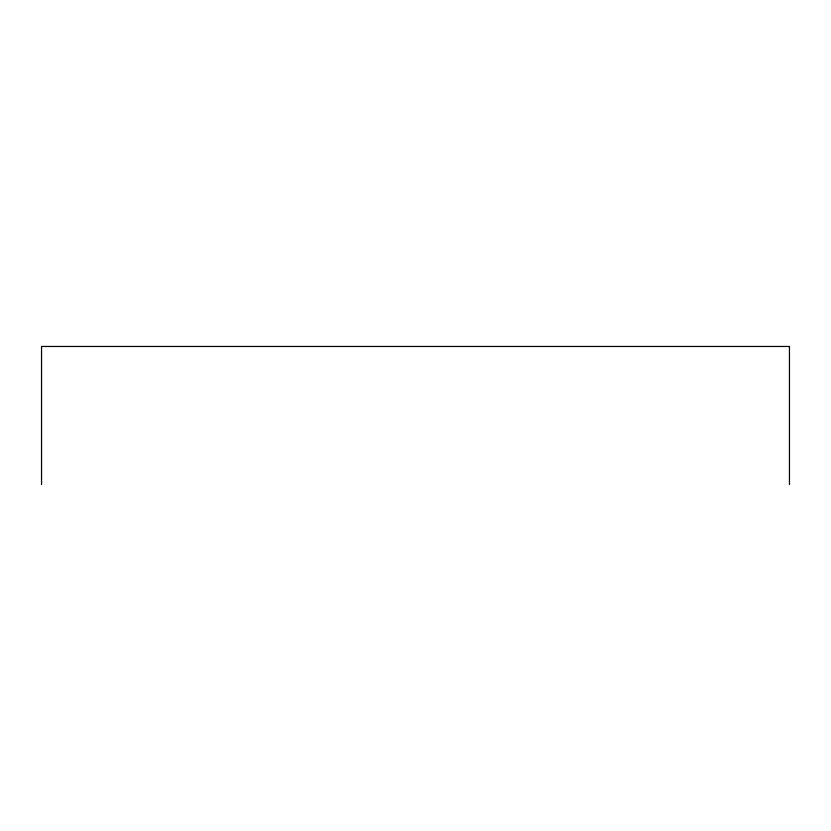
<?xml version="1.0" encoding="UTF-8"?>
<svg xmlns="http://www.w3.org/2000/svg" width="831" height="831" viewBox="0 0 831 831"><rect width="100%" height="100%" fill="white"/><g stroke="black" fill="none" stroke-linecap="round" stroke-linejoin="round"><path stroke-width="1.25" d="M789.45 484.535L789.45 346.465L41.55 346.465L41.55 484.535"/></g></svg>
